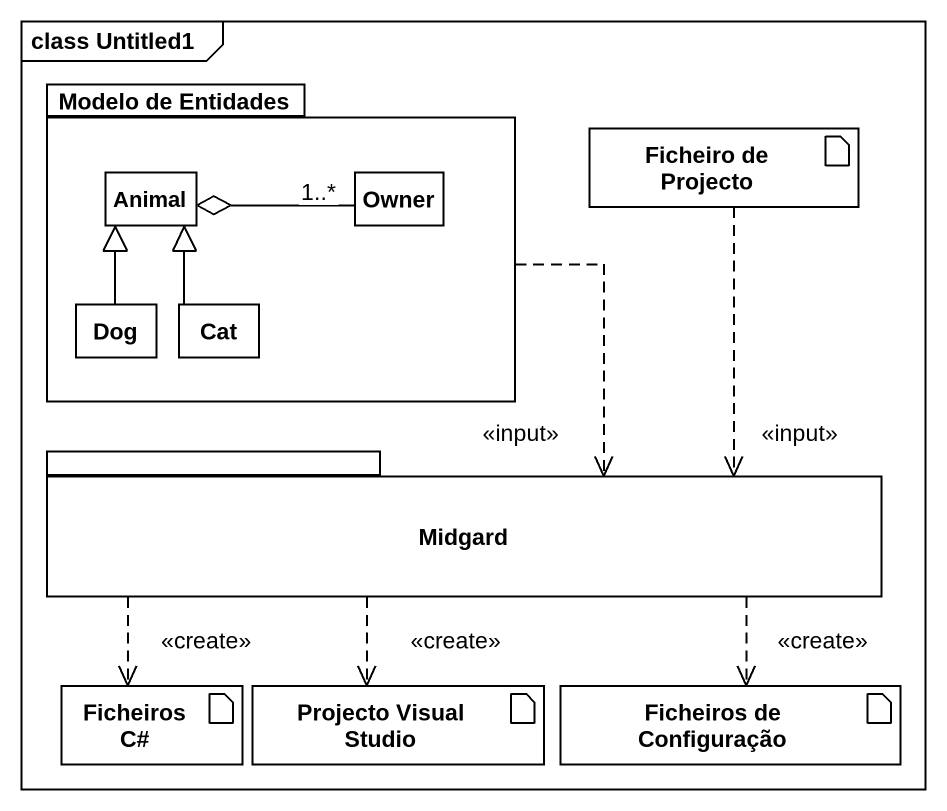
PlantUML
@startuml
mainframe class Untitled1
allowmixing
hide circle
hide empty members
package "Modelo de Entidades" as Modelo_de_Entidades {
  class Animal
  class Owner
  class Dog
  class Cat
}
artifact "Ficheiro de Projecto" as Ficheiro_de_Projecto
package Midgard {
}
artifact "Ficheiros C#" as Ficheiros_C
artifact "Projecto Visual Studio" as Projecto_Visual_Studio
artifact "Ficheiros de Configuração" as Ficheiros_de_Configuração
Modelo_de_Entidades ..> Midgard : <<input>>
Animal o-right- "1..*" Owner
Ficheiro_de_Projecto ..> Midgard : <<input>>
Dog -up-|> Animal
Cat -up-|> Animal
Midgard ..> Ficheiros_C : <<create>>
Midgard ..> Projecto_Visual_Studio : <<create>>
Midgard ..> Ficheiros_de_Configuração : <<create>>
@enduml
